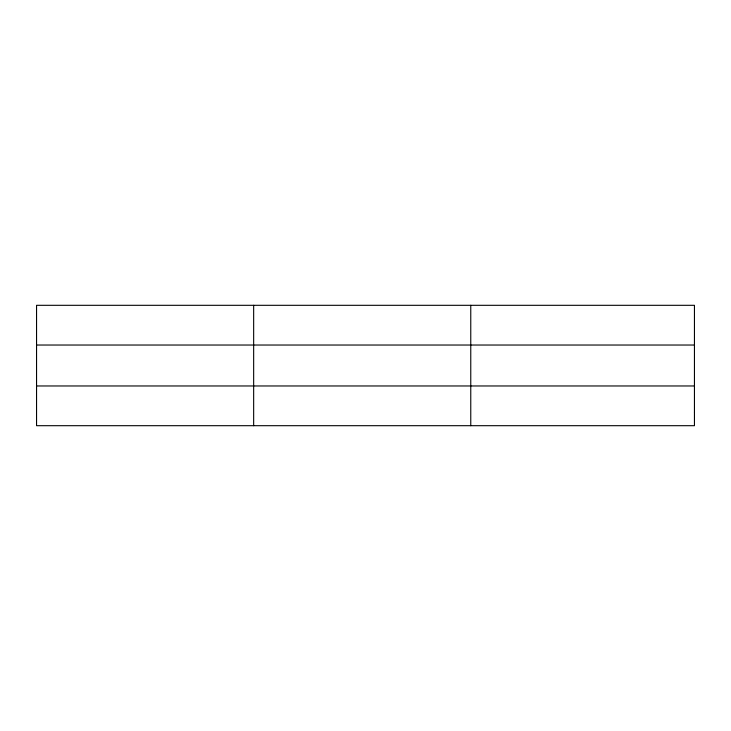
<?xml version="1.0" encoding="UTF-8"?>
<svg xmlns="http://www.w3.org/2000/svg" width="731" height="731" viewBox="0 0 731 731"><rect width="100%" height="100%" fill="white"/><g stroke="black" fill="none" stroke-linecap="round" stroke-linejoin="round"><path stroke-width="1.1" d="M253.657 425.689L253.657 305.311M470.764 425.689L470.764 305.311M36.55 345.032L694.45 345.032M36.55 385.968L694.45 385.968M694.45 412.448L694.45 425.689L36.55 425.689L36.55 305.311L694.45 305.311L694.45 412.448"/></g></svg>
